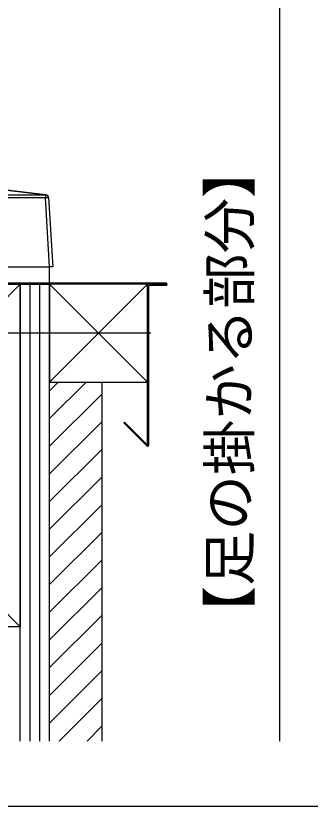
# Model space of a CAD drawing. Units: millimetres, scale not verified. Extents: x -874 to 876, y -1307 to 1301.
# Drawn here: x -537.4 to -447.3, y -1307.3 to -1065 of the extents above; entities that cross this region are included whole.
import ezdxf
from ezdxf.enums import TextEntityAlignment as Align

# ---------------------------------------------------------------- set-up
doc = ezdxf.new("R2010")
doc.units = ezdxf.units.MM
doc.header["$LTSCALE"] = 8
for name, color, linetype in [('0-5_YKK_13', 4, 'Continuous'), ('0-6_YKK_D', 6, 'Continuous'), ('0-7_YKK_ZWAK', 7, 'Continuous'), ('0-8_YSS_K', 3, 'Continuous'), ('0-9_YSS_KE', 3, 'Continuous')]:
    doc.layers.add(name, color=color, linetype=linetype)
doc.styles.add('ＭＳ ゴシック', font='')
doc.styles.get('ＭＳ ゴシック').set_extended_font_data('MS Gothic')

msp = doc.modelspace()

# ---------------------------------------------------------------- linework, layer by layer
at = {"layer": '0-5_YKK_13'}
for p, q in [((-528.392, -1120.819), (-648.808, -1120.819)), ((-527.098, -1141.967), (-528.392, -1120.819)), ((-650.102, -1141.967), (-527.098, -1141.967)), ((-527.104, -1146.967), (-527.104, -1141.967)), ((-527.104, -1146.967), (-650.096, -1146.967))]:
    msp.add_line(p, q, dxfattribs=at)
for points in [[(-528.243, -1119.885), (-553.198, -1116.967), (-553.1, -1116.967), (-528.276, -1119.87)], [(-648.957, -1119.885), (-608.549, -1119.885), (-608.548, -1119.929), (-596.652, -1119.929), (-596.651, -1119.885), (-580.549, -1119.885), (-580.548, -1119.929), (-568.652, -1119.929), (-568.651, -1119.885), (-528.243, -1119.885)], [(-528.208, -1119.887), (-528.204, -1119.882), (-528.212, -1119.879)], [(-527.395, -1120.802), (-526.1, -1141.967), (-527.098, -1141.967)]]:
    msp.add_lwpolyline(points, dxfattribs=at)
for centre, radius, start, end in [((-532.886, -1119.508), 4.693, 344.01235, 355.37189), ((-527.889, -1124.804), 4.033, 82.95916, 96.9095), ((-528.393, -1120.863), 1, 79.60191, 83.33019), ((-528.393, -1120.863), 1, 3.5, 79.60191)]:
    msp.add_arc(centre, radius, start, end, dxfattribs=at)
for centre, major_axis, ratio, start_param, end_param in [((-528.392, -1120.88), (-0.94, -1), 0.030496, 4.6613472, 4.6799823), ((-528.243, -1120.88), (2.112, -0.123), 0.469913, 1.58138, 1.5981717)]:
    msp.add_ellipse(centre, major_axis=major_axis, ratio=ratio, start_param=start_param, end_param=end_param, dxfattribs=at)
at = {"layer": '0-6_YKK_D'}
msp.add_line((-456.75, -1031.967), (-456.75, -1287.317), dxfattribs=at)
at = {"layer": '0-7_YKK_ZWAK'}
msp.add_lwpolyline([(-873.6, -1307.3), (876.4, -1307.3), (876.4, 1242.7)], dxfattribs=at)
at = {"layer": '0-8_YSS_K'}
for p, q in [((-491.45, -1146.967), (-700.75, -1146.967)), ((-491.45, -1147.317), (-700.75, -1147.317)), ((-641.1, -1147.317), (-536.1, -1252.317)), ((-536.1, -1147.317), (-641.1, -1252.317)), ((-533.1, -1287.317), (-533.1, -1147.317)), ((-530.1, -1287.317), (-530.1, -1147.317)), ((-527.1, -1287.317), (-527.1, -1147.317)), ((-527.1, -1147.317), (-497.1, -1177.317)), ((-497.1, -1147.317), (-527.1, -1177.317)), ((-497.1, -1196.617), (-497.1, -1147.317)), ((-491.45, -1147.667), (-496.75, -1147.667)), ((-496.75, -1196.617), (-496.75, -1147.667)), ((-496.1, -1162.317), (-566.1, -1162.317)), ((-515.947, -1177.317), (-527.1, -1188.47)), ((-524.432, -1177.317), (-527.1, -1179.985)), ((-511.1, -1177.317), (-511.1, -1287.317)), ((-511.1, -1180.955), (-527.1, -1196.955)), ((-511.1, -1189.441), (-527.1, -1205.441)), ((-504.419, -1189.793), (-504.171, -1189.546)), ((-497.1, -1196.617), (-504.171, -1189.546)), ((-497.347, -1196.864), (-504.419, -1189.793)), ((-511.1, -1197.926), (-527.1, -1213.926)), ((-511.1, -1206.411), (-527.1, -1222.411)), ((-511.1, -1214.896), (-527.1, -1230.896)), ((-511.1, -1223.382), (-527.1, -1239.382)), ((-511.1, -1231.867), (-527.1, -1247.867)), ((-511.1, -1240.352), (-527.1, -1256.352)), ((-511.1, -1248.837), (-527.1, -1264.837)), ((-511.1, -1257.323), (-527.1, -1273.323)), ((-511.1, -1265.808), (-527.1, -1281.808)), ((-511.1, -1274.293), (-524.123, -1287.317)), ((-511.1, -1282.779), (-515.638, -1287.317))]:
    msp.add_line(p, q, dxfattribs=at)
msp.add_lwpolyline([(-536.1, -1287.317), (-536.1, -1147.317), (-527.1, -1147.317)], dxfattribs=at)
msp.add_lwpolyline([(-527.1, -1177.317), (-497.1, -1177.317), (-497.1, -1147.317), (-527.1, -1147.317)], close=True, dxfattribs=at)
for centre, start, end in [((-491.45, -1147.317), 270, 90), ((-497.1, -1196.617), 225, 0)]:
    msp.add_arc(centre, 0.35, start, end, dxfattribs=at)
at = {"layer": '0-9_YSS_KE'}
msp.add_lwpolyline([(-641.1, -1147.317), (-536.1, -1147.317), (-536.1, -1252.317), (-641.1, -1252.317)], close=True, dxfattribs=at)

# ---------------------------------------------------------------- texts
at = {"layer": '0-6_YKK_D', "style": 'ＭＳ ゴシック'}
msp.add_text('【足の掛かる部分】', height=12.46, rotation=90, dxfattribs=at).set_placement((-462.068, -1256.812), align=Align.BOTTOM_LEFT)

doc.saveas('drawing.dxf')
